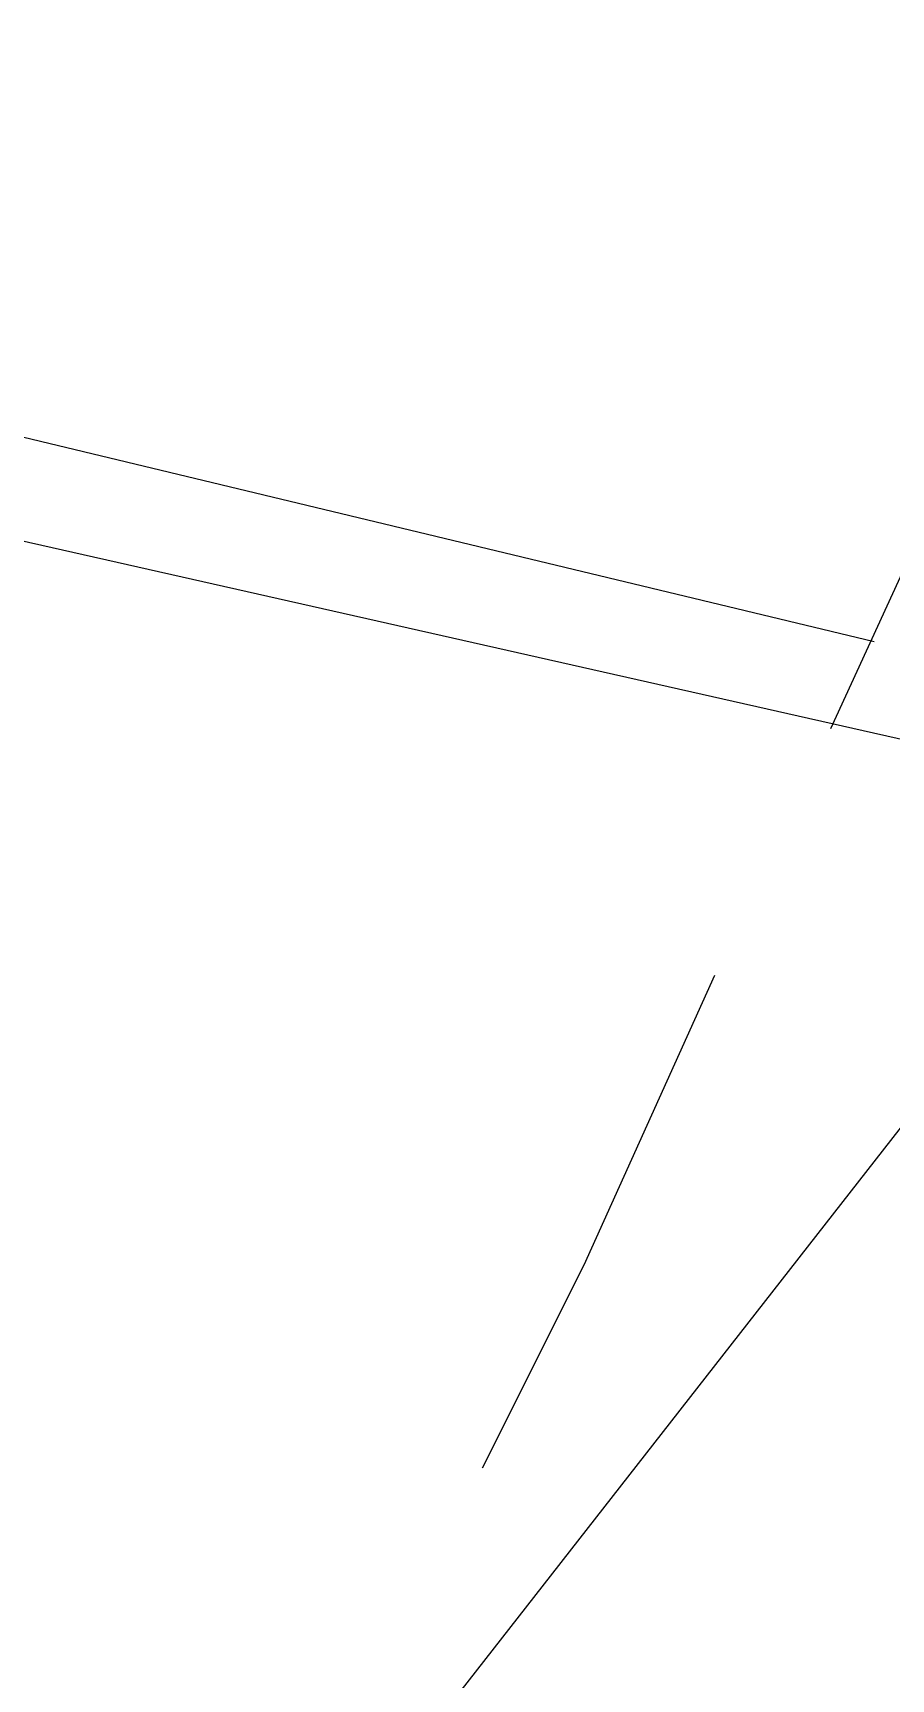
# Model space of a CAD drawing. Header units: feet. Extents: x -84 to 198, y -22 to 181.
# Drawn here: x 121.027 to 121.815, y 38.783 to 40.298 of the extents above; entities that cross this region are included whole.
import ezdxf

# ---------------------------------------------------------------- set-up
doc = ezdxf.new("R2010")
doc.units = ezdxf.units.FT
doc.layers.add('A-AREA-UNIDAD', color=30, linetype='CONTINUOUS')
doc.layers.add('A-LINEA', color=7, linetype='CONTINUOUS')

msp = doc.modelspace()

# ---------------------------------------------------------------- linework, layer by layer
at = {"layer": 'A-AREA-UNIDAD'}
msp.add_lwpolyline([(108.672, 18.9689), (114.32, 22.2756), (119.52, 25.8489), (123.36, 28.9244), (126.272, 32.16), (128.512, 35.6089), (130.4, 39.84), (131.552, 44.5333), (131.872, 49.4044), (131.488, 53.44), (131.808, 50.08), (131.808, 47.4133), (131.52, 44.64), (130.592, 40.6756), (128.8, 36.3556), (127.76, 36.3556), (122.688, 39.1289), (121.888, 39.1289), (121.84, 39.6444), (119.872, 40.0889), (119.392, 37.8489), (118.368, 37.76), (105.2, 40.8889)], dxfattribs=at)
at = {"layer": 'A-LINEA'}
for p, q in [((119.6933, 40.2444), (121.8, 39.7378)), ((119.6933, 40.2444), (121.8, 39.7378)), ((121.84, 39.3111), (119.56, 36.3911)), ((121.84, 39.3111), (119.56, 36.3911))]:
    msp.add_line(p, q, dxfattribs=at)
for points in [[(121.76, 39.6578), (121.9067, 39.9778), (121.96, 40.1111)], [(121.76, 39.6578), (121.9067, 39.9778), (121.96, 40.1111)], [(121.44, 38.9778), (121.5333, 39.1644), (121.6533, 39.4311)], [(121.44, 38.9778), (121.5333, 39.1644), (121.6533, 39.4311)]]:
    msp.add_lwpolyline(points, dxfattribs=at)

doc.saveas('drawing.dxf')
